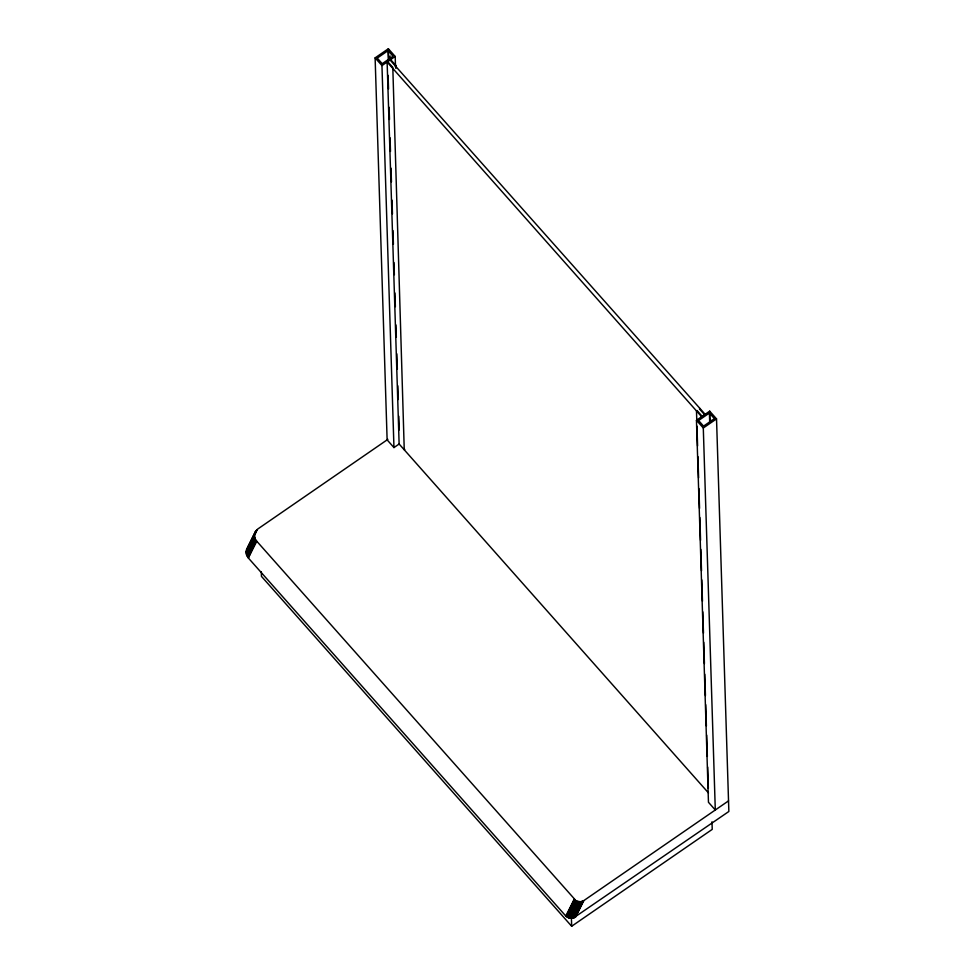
<?xml version="1.0" encoding="UTF-8"?>
<svg xmlns="http://www.w3.org/2000/svg" width="975" height="975" viewBox="0 0 975 975"><rect width="100%" height="100%" fill="white"/><g stroke="black" fill="none" stroke-linecap="round" stroke-linejoin="round"><path stroke-width="1.46" d="M387.879 439.347L258.107 528.779C254.024 531.497 253.22 537.81 256.803 541.271L576.152 900.888L580.369 901.777L583.659 900.717L728.532 800.877M255.097 532.545L246.48 550.022L246.504 554.775L248.32 557.956L565.768 915.988L569.571 918.17L573.251 918.133L728.861 811.48L716.527 418.884L709.69 411.17L696.455 420.286L708.459 802.279L715.297 809.993L703.292 428.001L696.455 420.286M575.725 917.024L583.659 900.717L574.957 917.487L582.904 901.119L574.129 917.853L582.087 901.436L573.251 918.133L581.246 901.656L572.337 918.304L580.369 901.777L571.411 918.365L579.479 901.802L570.485 918.316L577.748 901.546L569.571 918.17L576.92 901.266L568.693 917.926L576.152 900.888L567.852 917.572L575.433 900.437L567.084 917.122L574.799 899.901L566.378 916.598L574.251 899.291L565.768 915.988M255.401 533.459L257.156 529.583L254.487 535.019M253.329 536.908L256.327 530.485L246.48 550.022L254.524 534.812L246.139 552.398L254.487 535.97L246.236 553.593L254.621 537.115L246.504 554.775L254.926 538.237L246.955 555.896L255.401 539.321L247.565 556.969L256.035 540.333L248.32 557.956L256.803 541.271M570.485 918.316L578.602 901.717M247.504 547.804L255.633 531.485L248.259 546.804L249.149 545.89M246.224 551.204L254.524 534.812M701.622 416.727L387.124 62.022L399.128 444.015L393.961 447.574L387.124 439.859L375.119 57.866L388.355 48.75L395.192 56.465L395.521 67.117M388.087 50.627L377.252 58.086L382.224 63.704L393.059 56.233L388.087 50.627L388.416 61.279M389.196 59.926L389.098 56.891L390.305 56.062M393.961 447.574L381.956 65.581L395.192 56.465M390.073 59.987L395.204 65.764L395.753 65.386L390.622 59.609M404.808 449.414L404.247 449.804L392.803 67.421L387.672 61.644M705.12 414.314L700.001 408.525L699.441 408.915L704.572 414.692M709.422 413.047L698.588 420.505L703.56 426.124L714.395 418.665L709.422 413.047L709.703 422.175M703.292 428.001L716.527 418.884M261.3 571.813L261.446 576.359L571.667 926.25L712.225 829.384L711.982 821.803M389.098 56.891L390.817 58.817M395.204 65.764L700.001 408.525M702.171 416.349L697.04 410.572L696.491 410.95L696.772 420.079M375.119 57.866L381.956 65.581M399.128 444.015L708.496 792.943M710.434 419.311L710.531 422.358M709.69 411.17L710.019 421.822M696.967 426.16L697.588 445.953M697.929 456.605L698.6 477.908M698.929 488.56L699.55 508.353M699.843 517.481L700.55 540.308M700.842 549.437L701.513 570.741M701.793 579.881L702.463 601.185M702.804 611.837L703.475 633.141M703.755 642.269L704.425 663.585M704.767 674.237L705.437 695.541M705.717 704.669L706.388 725.973M706.68 735.113L707.35 756.417M707.679 767.069L708.35 788.373M571.423 918.669L571.667 926.25M395.753 65.386L395.85 68.433M388.355 48.75L388.684 59.402M388.099 75.343L388.538 89.042M389.11 107.299L389.488 119.474M390.061 137.731L390.487 151.43M391.024 168.175L391.45 181.874M392.023 200.131L392.45 213.83M392.986 230.575L393.413 244.274M393.985 262.531L394.363 274.706M394.936 292.963L395.375 306.662M395.947 324.931L396.325 337.106M396.849 353.84L397.337 369.062M397.861 385.808L398.288 399.506M398.812 416.24L399.25 429.938"/></g></svg>
